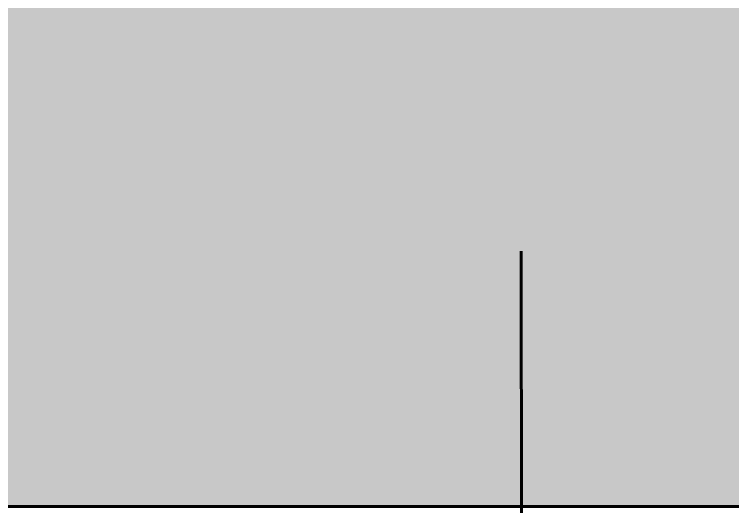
# Model space of a CAD drawing. Header units: inches. Extents: x -4169 to -1846, y 9706 to 12377.
# Drawn here: x -3831.8681 to -3831.5487, y 10390.8269 to 10391.0456 of the extents above; entities that cross this region are included whole.
import ezdxf

# ---------------------------------------------------------------- set-up
doc = ezdxf.new("R2010")
doc.units = ezdxf.units.IN
doc.header["$MEASUREMENT"] = 0
doc.linetypes.add('Aligning Line 1_8_', pattern=[0.25, 0.125, -0.125])
doc.linetypes.add('Double Dash 3_8_', pattern=[1, 0.375, -0.125, 0.125, -0.125, 0.125, -0.125])
for name, color, linetype, lineweight in [('0-1', 7, 'Continuous', 5), ('0-2', 50, 'Continuous', 18), ('0-3', 147, 'Aligning Line 1_8_', 9), ('A-GENM-5', 10, 'Continuous', 60), ('A-GENM-8', 253, 'Continuous', 9), ('C-PROP-LINE-1', 10, 'Double Dash 3_8_', 60)]:
    doc.layers.add(name, color=color, linetype=linetype, lineweight=lineweight)

# ---------------------------------------------------------------- blocks, each defined once
blk = doc.blocks.new('V-Series_EWC4_SPVU_RFA_2015 - 2ND AND 3RD FLOOR-2226480-ENLARGED RCP - 3RD FLOOR PLAN')
at = {"layer": 'A-GENM-8'}
blk.add_hatch(color=256, dxfattribs=at).paths.add_polyline_path([(-3488.36124, 12087.4019), (-3487.92374, 12087.4019), (-3487.92374, 12109.7144), (-3488.36124, 12109.7144), (-3488.36124, 12115.8394), (-3515.36124, 12115.8394), (-3515.36124, 12109.7144), (-3515.79874, 12109.7144), (-3515.79874, 12087.4019), (-3515.36124, 12087.4019), (-3515.36124, 12092.3248), (-3488.36124, 12092.3248), (-3488.36124, 12088.05567)], flags=0)
at = {"layer": 'A-GENM-5'}
blk.add_line((-3488.36124, 12087.4019), (-3488.36124, 12092.3248), dxfattribs=at)
blk = doc.blocks.new('Family - ___-1878392-ENLARGED RCP - 3RD FLOOR PLAN')
at = {"layer": 'C-PROP-LINE-1'}
blk.add_line((-3833.41046, 12088.68951), (-3830.99429, 9768.08086), dxfattribs=at)
blk = doc.blocks.new('CTR - 1st Phase - Shell_rvt-1-ENLARGED RCP - 3RD FLOOR PLAN')
at = {"layer": '0-2', "rotation": 90.00000000000007}
blk.add_blockref('V-Series_EWC4_SPVU_RFA_2015 - 2ND AND 3RD FLOOR-2226480-ENLARGED RCP - 3RD FLOOR PLAN', (8257.86566, 13879.18813), dxfattribs=at)
at = {"layer": '0-3'}
blk.add_blockref('Family - ___-1878392-ENLARGED RCP - 3RD FLOOR PLAN', (0, 0), dxfattribs=at)

msp = doc.modelspace()

# ---------------------------------------------------------------- block references
at = {"layer": '0-1'}
msp.add_blockref('CTR - 1st Phase - Shell_rvt-1-ENLARGED RCP - 3RD FLOOR PLAN', (0, 0), dxfattribs=at)

doc.saveas('drawing.dxf')
